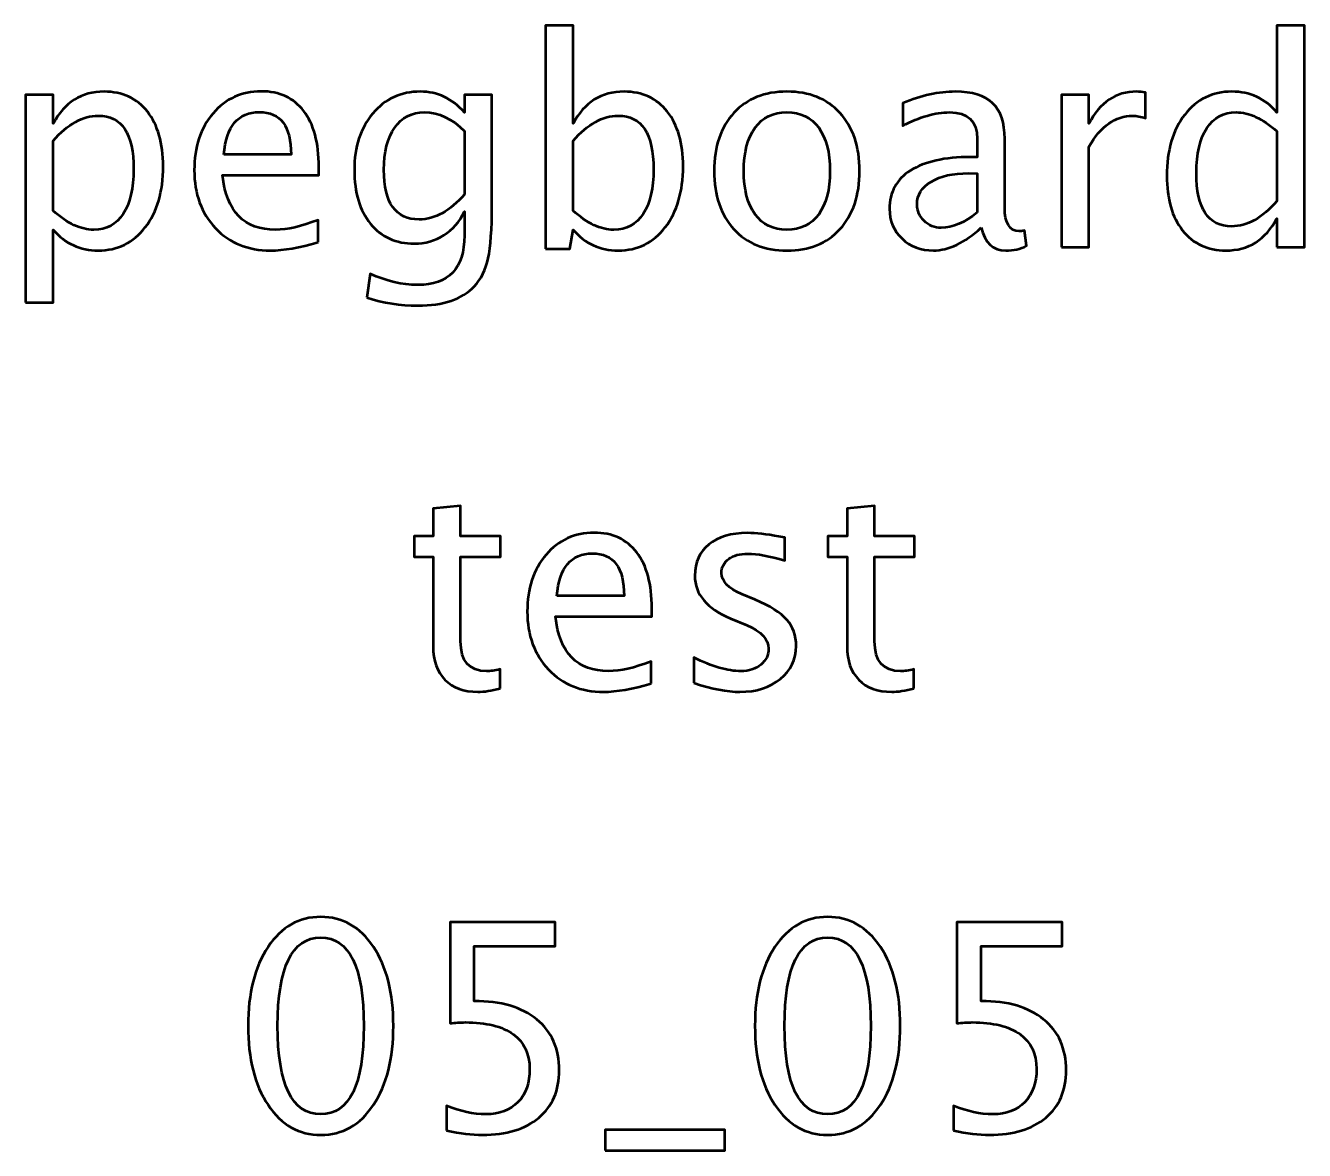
# Model space of a CAD drawing. Header units: centimetres. Extents: x -142 to 94, y -75 to 149.
# Drawn here: x -29.006 to -26.494, y -5.605 to -3.395 of the extents above; entities that cross this region are included whole.
import ezdxf

# ---------------------------------------------------------------- set-up
doc = ezdxf.new("R2010")
doc.units = ezdxf.units.CM
doc.header["$MEASUREMENT"] = 0
doc.layers.add('Layer 1', color=7, linetype='Continuous')

msp = doc.modelspace()

# ---------------------------------------------------------------- linework, layer by layer
at = {"layer": 'Layer 1', "color": 5, "lineweight": 53}
for points, knots in [([(-27.9848, -3.83331), (-27.9848, -3.83331), (-27.9848, -3.39474), (-27.9848, -3.39474), (-27.9848, -3.39474), (-27.9848, -3.39474), (-27.93062, -3.39474), (-27.93062, -3.39474), (-27.93062, -3.39474), (-27.93062, -3.39474), (-27.93062, -3.5873), (-27.93062, -3.5873), (-27.93062, -3.5873), (-27.90842, -3.54544), (-27.87502, -3.52456), (-27.83052, -3.52456), (-27.83052, -3.52456), (-27.79449, -3.52456), (-27.76618, -3.53763), (-27.74548, -3.56388), (-27.74548, -3.56388), (-27.72479, -3.59013), (-27.71444, -3.62597), (-27.71444, -3.67141), (-27.71444, -3.67141), (-27.71444, -3.72089), (-27.7262, -3.76087), (-27.74962, -3.79116), (-27.74962, -3.79116), (-27.77304, -3.82155), (-27.8039, -3.83669), (-27.84209, -3.83669), (-27.84209, -3.83669), (-27.87756, -3.83669), (-27.9071, -3.82315), (-27.93062, -3.79596), (-27.93062, -3.79596), (-27.93062, -3.79596), (-27.9372, -3.83331), (-27.9372, -3.83331), (-27.9372, -3.83331), (-27.9372, -3.83331), (-27.9848, -3.83331), (-27.9848, -3.83331)], [0, 0, 0, 0, 0.0833333, 0.0833333, 0.0833333, 0.0833333, 0.1666667, 0.1666667, 0.1666667, 0.1666667, 0.25, 0.25, 0.25, 0.25, 0.3333333, 0.3333333, 0.3333333, 0.3333333, 0.4166667, 0.4166667, 0.4166667, 0.4166667, 0.5, 0.5, 0.5, 0.5, 0.5833333, 0.5833333, 0.5833333, 0.5833333, 0.6666667, 0.6666667, 0.6666667, 0.6666667, 0.75, 0.75, 0.75, 0.75, 0.8333333, 0.8333333, 0.8333333, 0.8333333, 1, 1, 1, 1]), ([(-26.54775, -3.82992), (-26.54775, -3.82992), (-26.54775, -3.77376), (-26.54775, -3.77376), (-26.54775, -3.77376), (-26.56986, -3.81571), (-26.60316, -3.83669), (-26.64766, -3.83669), (-26.64766, -3.83669), (-26.68378, -3.83669), (-26.71219, -3.82362), (-26.73289, -3.79737), (-26.73289, -3.79737), (-26.75358, -3.77112), (-26.76393, -3.73528), (-26.76393, -3.68984), (-26.76393, -3.68984), (-26.76393, -3.64017), (-26.75217, -3.60019), (-26.72875, -3.5699), (-26.72875, -3.5699), (-26.70523, -3.5397), (-26.67437, -3.52456), (-26.63608, -3.52456), (-26.63608, -3.52456), (-26.60062, -3.52456), (-26.57108, -3.5381), (-26.54775, -3.56529), (-26.54775, -3.56529), (-26.54775, -3.56529), (-26.54775, -3.39474), (-26.54775, -3.39474), (-26.54775, -3.39474), (-26.54775, -3.39474), (-26.49356, -3.39474), (-26.49356, -3.39474), (-26.49356, -3.39474), (-26.49356, -3.39474), (-26.49356, -3.82992), (-26.49356, -3.82992), (-26.49356, -3.82992), (-26.49356, -3.82992), (-26.54775, -3.82992), (-26.54775, -3.82992)], [0, 0, 0, 0, 0.0833333, 0.0833333, 0.0833333, 0.0833333, 0.1666667, 0.1666667, 0.1666667, 0.1666667, 0.25, 0.25, 0.25, 0.25, 0.3333333, 0.3333333, 0.3333333, 0.3333333, 0.4166667, 0.4166667, 0.4166667, 0.4166667, 0.5, 0.5, 0.5, 0.5, 0.5833333, 0.5833333, 0.5833333, 0.5833333, 0.6666667, 0.6666667, 0.6666667, 0.6666667, 0.75, 0.75, 0.75, 0.75, 0.8333333, 0.8333333, 0.8333333, 0.8333333, 1, 1, 1, 1]), ([(-29.00644, -3.93886), (-29.00644, -3.93886), (-29.00644, -3.53077), (-29.00644, -3.53077), (-29.00644, -3.53077), (-29.00644, -3.53077), (-28.95226, -3.53077), (-28.95226, -3.53077), (-28.95226, -3.53077), (-28.95226, -3.53077), (-28.95226, -3.5873), (-28.95226, -3.5873), (-28.95226, -3.5873), (-28.93006, -3.54544), (-28.89666, -3.52456), (-28.85216, -3.52456), (-28.85216, -3.52456), (-28.81613, -3.52456), (-28.78782, -3.53763), (-28.76712, -3.56388), (-28.76712, -3.56388), (-28.74643, -3.59013), (-28.73608, -3.62597), (-28.73608, -3.67141), (-28.73608, -3.67141), (-28.73608, -3.72089), (-28.74784, -3.76087), (-28.77126, -3.79116), (-28.77126, -3.79116), (-28.79468, -3.82155), (-28.82554, -3.83669), (-28.86373, -3.83669), (-28.86373, -3.83669), (-28.8992, -3.83669), (-28.92874, -3.82315), (-28.95226, -3.79596), (-28.95226, -3.79596), (-28.95226, -3.79596), (-28.95226, -3.93886), (-28.95226, -3.93886), (-28.95226, -3.93886), (-28.95226, -3.93886), (-29.00644, -3.93886), (-29.00644, -3.93886)], [0, 0, 0, 0, 0.0833333, 0.0833333, 0.0833333, 0.0833333, 0.1666667, 0.1666667, 0.1666667, 0.1666667, 0.25, 0.25, 0.25, 0.25, 0.3333333, 0.3333333, 0.3333333, 0.3333333, 0.4166667, 0.4166667, 0.4166667, 0.4166667, 0.5, 0.5, 0.5, 0.5, 0.5833333, 0.5833333, 0.5833333, 0.5833333, 0.6666667, 0.6666667, 0.6666667, 0.6666667, 0.75, 0.75, 0.75, 0.75, 0.8333333, 0.8333333, 0.8333333, 0.8333333, 1, 1, 1, 1]), ([(-28.43166, -3.82032), (-28.46806, -3.83124), (-28.4992, -3.83669), (-28.52517, -3.83669), (-28.52517, -3.83669), (-28.56947, -3.83669), (-28.6055, -3.82202), (-28.63326, -3.79276), (-28.63326, -3.79276), (-28.66101, -3.7635), (-28.67493, -3.72559), (-28.67493, -3.67893), (-28.67493, -3.67893), (-28.67493, -3.63368), (-28.6627, -3.59652), (-28.63815, -3.56746), (-28.63815, -3.56746), (-28.61359, -3.53848), (-28.58217, -3.52399), (-28.54389, -3.52399), (-28.54389, -3.52399), (-28.50767, -3.52399), (-28.47963, -3.53688), (-28.45988, -3.56266), (-28.45988, -3.56266), (-28.44012, -3.58843), (-28.43025, -3.62493), (-28.43025, -3.67225), (-28.43025, -3.67225), (-28.43025, -3.67225), (-28.43053, -3.68881), (-28.43053, -3.68881), (-28.43053, -3.68881), (-28.43053, -3.68881), (-28.61962, -3.68881), (-28.61962, -3.68881), (-28.61962, -3.68881), (-28.61171, -3.76031), (-28.57681, -3.79605), (-28.51501, -3.79605), (-28.51501, -3.79605), (-28.49233, -3.79605), (-28.46458, -3.78966), (-28.43166, -3.77686), (-28.43166, -3.77686), (-28.43166, -3.77686), (-28.43166, -3.82032), (-28.43166, -3.82032)], [0, 0, 0, 0, 0.0769231, 0.0769231, 0.0769231, 0.0769231, 0.1538462, 0.1538462, 0.1538462, 0.1538462, 0.2307692, 0.2307692, 0.2307692, 0.2307692, 0.3076923, 0.3076923, 0.3076923, 0.3076923, 0.3846154, 0.3846154, 0.3846154, 0.3846154, 0.4615385, 0.4615385, 0.4615385, 0.4615385, 0.5384615, 0.5384615, 0.5384615, 0.5384615, 0.6153846, 0.6153846, 0.6153846, 0.6153846, 0.6923077, 0.6923077, 0.6923077, 0.6923077, 0.7692308, 0.7692308, 0.7692308, 0.7692308, 0.8461538, 0.8461538, 0.8461538, 0.8461538, 1, 1, 1, 1]), ([(-28.3356, -3.92926), (-28.3356, -3.92926), (-28.32921, -3.88241), (-28.32921, -3.88241), (-28.32921, -3.88241), (-28.29779, -3.89709), (-28.26665, -3.90443), (-28.23589, -3.90443), (-28.23589, -3.90443), (-28.17483, -3.90443), (-28.14426, -3.87206), (-28.14426, -3.80744), (-28.14426, -3.80744), (-28.14426, -3.80744), (-28.14426, -3.7604), (-28.14426, -3.7604), (-28.14426, -3.7604), (-28.15367, -3.78025), (-28.16703, -3.79558), (-28.18443, -3.80659), (-28.18443, -3.80659), (-28.20183, -3.8176), (-28.22121, -3.82315), (-28.24257, -3.82315), (-28.24257, -3.82315), (-28.27878, -3.82315), (-28.30748, -3.81016), (-28.32864, -3.7842), (-28.32864, -3.7842), (-28.34981, -3.75824), (-28.36044, -3.72305), (-28.36044, -3.67865), (-28.36044, -3.67865), (-28.36044, -3.63321), (-28.3484, -3.59615), (-28.32432, -3.56746), (-28.32432, -3.56746), (-28.30014, -3.53886), (-28.269, -3.52456), (-28.23071, -3.52456), (-28.23071, -3.52456), (-28.19722, -3.52456), (-28.16834, -3.5381), (-28.14426, -3.56529), (-28.14426, -3.56529), (-28.14426, -3.56529), (-28.14426, -3.53077), (-28.14426, -3.53077), (-28.14426, -3.53077), (-28.14426, -3.53077), (-28.09007, -3.53077), (-28.09007, -3.53077), (-28.09007, -3.53077), (-28.09007, -3.53077), (-28.09007, -3.74826), (-28.09007, -3.74826), (-28.09007, -3.74826), (-28.09007, -3.79502), (-28.09252, -3.82964), (-28.09741, -3.85212), (-28.09741, -3.85212), (-28.10221, -3.8746), (-28.11143, -3.89304), (-28.12479, -3.90734), (-28.12479, -3.90734), (-28.14849, -3.93246), (-28.18556, -3.94507), (-28.23589, -3.94507), (-28.23589, -3.94507), (-28.27041, -3.94507), (-28.30362, -3.9398), (-28.3356, -3.92926)], [0, 0, 0, 0, 0.0526316, 0.0526316, 0.0526316, 0.0526316, 0.1052632, 0.1052632, 0.1052632, 0.1052632, 0.1578947, 0.1578947, 0.1578947, 0.1578947, 0.2105263, 0.2105263, 0.2105263, 0.2105263, 0.2631579, 0.2631579, 0.2631579, 0.2631579, 0.3157895, 0.3157895, 0.3157895, 0.3157895, 0.3684211, 0.3684211, 0.3684211, 0.3684211, 0.4210526, 0.4210526, 0.4210526, 0.4210526, 0.4736842, 0.4736842, 0.4736842, 0.4736842, 0.5263158, 0.5263158, 0.5263158, 0.5263158, 0.5789474, 0.5789474, 0.5789474, 0.5789474, 0.6315789, 0.6315789, 0.6315789, 0.6315789, 0.6842105, 0.6842105, 0.6842105, 0.6842105, 0.7368421, 0.7368421, 0.7368421, 0.7368421, 0.7894737, 0.7894737, 0.7894737, 0.7894737, 0.8421053, 0.8421053, 0.8421053, 0.8421053, 0.8947368, 0.8947368, 0.8947368, 0.8947368, 1, 1, 1, 1]), ([(-27.51049, -3.83669), (-27.55442, -3.83669), (-27.58923, -3.82268), (-27.61481, -3.79464), (-27.61481, -3.79464), (-27.6405, -3.76661), (-27.65329, -3.72851), (-27.65329, -3.68044), (-27.65329, -3.68044), (-27.65329, -3.63246), (-27.6405, -3.59445), (-27.61481, -3.56651), (-27.61481, -3.56651), (-27.58923, -3.53857), (-27.55442, -3.52456), (-27.51049, -3.52456), (-27.51049, -3.52456), (-27.46655, -3.52456), (-27.43175, -3.53857), (-27.40616, -3.56651), (-27.40616, -3.56651), (-27.38048, -3.59445), (-27.36768, -3.63246), (-27.36768, -3.68044), (-27.36768, -3.68044), (-27.36768, -3.72851), (-27.38048, -3.76661), (-27.40616, -3.79464), (-27.40616, -3.79464), (-27.43175, -3.82268), (-27.46655, -3.83669), (-27.51049, -3.83669)], [0, 0, 0, 0, 0.1111111, 0.1111111, 0.1111111, 0.1111111, 0.2222222, 0.2222222, 0.2222222, 0.2222222, 0.3333333, 0.3333333, 0.3333333, 0.3333333, 0.4444444, 0.4444444, 0.4444444, 0.4444444, 0.5555556, 0.5555556, 0.5555556, 0.5555556, 0.6666667, 0.6666667, 0.6666667, 0.6666667, 0.7777778, 0.7777778, 0.7777778, 0.7777778, 1, 1, 1, 1]), ([(-27.12865, -3.79182), (-27.1612, -3.82174), (-27.19252, -3.83669), (-27.22263, -3.83669), (-27.22263, -3.83669), (-27.24737, -3.83669), (-27.26797, -3.82898), (-27.28424, -3.81346), (-27.28424, -3.81346), (-27.30061, -3.79794), (-27.3088, -3.77837), (-27.3088, -3.75476), (-27.3088, -3.75476), (-27.3088, -3.72211), (-27.29506, -3.69699), (-27.26759, -3.6795), (-27.26759, -3.6795), (-27.24012, -3.662), (-27.20071, -3.65325), (-27.14934, -3.65325), (-27.14934, -3.65325), (-27.14934, -3.65325), (-27.13664, -3.65325), (-27.13664, -3.65325), (-27.13664, -3.65325), (-27.13664, -3.65325), (-27.13664, -3.61722), (-27.13664, -3.61722), (-27.13664, -3.61722), (-27.13664, -3.58251), (-27.15471, -3.5652), (-27.19092, -3.5652), (-27.19092, -3.5652), (-27.21896, -3.5652), (-27.24963, -3.57404), (-27.28283, -3.59173), (-27.28283, -3.59173), (-27.28283, -3.59173), (-27.28283, -3.54714), (-27.28283, -3.54714), (-27.28283, -3.54714), (-27.24633, -3.53208), (-27.2119, -3.52456), (-27.17964, -3.52456), (-27.17964, -3.52456), (-27.14643, -3.52456), (-27.12187, -3.53208), (-27.10616, -3.54723), (-27.10616, -3.54723), (-27.09036, -3.56238), (-27.08246, -3.58571), (-27.08246, -3.61722), (-27.08246, -3.61722), (-27.08246, -3.61722), (-27.08246, -3.7524), (-27.08246, -3.7524), (-27.08246, -3.7524), (-27.08246, -3.78335), (-27.07296, -3.79888), (-27.05386, -3.79888), (-27.05386, -3.79888), (-27.05151, -3.79888), (-27.04803, -3.7985), (-27.04342, -3.79775), (-27.04342, -3.79775), (-27.04342, -3.79775), (-27.03956, -3.82785), (-27.03956, -3.82785), (-27.03956, -3.82785), (-27.05188, -3.83378), (-27.06543, -3.83669), (-27.08029, -3.83669), (-27.08029, -3.83669), (-27.1056, -3.83669), (-27.12169, -3.82174), (-27.12865, -3.79182)], [0, 0, 0, 0, 0.05, 0.05, 0.05, 0.05, 0.1, 0.1, 0.1, 0.1, 0.15, 0.15, 0.15, 0.15, 0.2, 0.2, 0.2, 0.2, 0.25, 0.25, 0.25, 0.25, 0.3, 0.3, 0.3, 0.3, 0.35, 0.35, 0.35, 0.35, 0.4, 0.4, 0.4, 0.4, 0.45, 0.45, 0.45, 0.45, 0.5, 0.5, 0.5, 0.5, 0.55, 0.55, 0.55, 0.55, 0.6, 0.6, 0.6, 0.6, 0.65, 0.65, 0.65, 0.65, 0.7, 0.7, 0.7, 0.7, 0.75, 0.75, 0.75, 0.75, 0.8, 0.8, 0.8, 0.8, 0.85, 0.85, 0.85, 0.85, 0.9, 0.9, 0.9, 0.9, 1, 1, 1, 1]), ([(-26.97117, -3.82992), (-26.97117, -3.82992), (-26.97117, -3.53077), (-26.97117, -3.53077), (-26.97117, -3.53077), (-26.97117, -3.53077), (-26.91699, -3.53077), (-26.91699, -3.53077), (-26.91699, -3.53077), (-26.91699, -3.53077), (-26.91699, -3.5873), (-26.91699, -3.5873), (-26.91699, -3.5873), (-26.89544, -3.54544), (-26.86421, -3.52456), (-26.8232, -3.52456), (-26.8232, -3.52456), (-26.81765, -3.52456), (-26.81181, -3.52503), (-26.80579, -3.52597), (-26.80579, -3.52597), (-26.80579, -3.52597), (-26.80579, -3.57667), (-26.80579, -3.57667), (-26.80579, -3.57667), (-26.8152, -3.57357), (-26.82348, -3.57197), (-26.83063, -3.57197), (-26.83063, -3.57197), (-26.86506, -3.57197), (-26.89385, -3.59229), (-26.91699, -3.63302), (-26.91699, -3.63302), (-26.91699, -3.63302), (-26.91699, -3.82992), (-26.91699, -3.82992), (-26.91699, -3.82992), (-26.91699, -3.82992), (-26.97117, -3.82992), (-26.97117, -3.82992)], [0, 0, 0, 0, 0.0909091, 0.0909091, 0.0909091, 0.0909091, 0.1818182, 0.1818182, 0.1818182, 0.1818182, 0.2727273, 0.2727273, 0.2727273, 0.2727273, 0.3636364, 0.3636364, 0.3636364, 0.3636364, 0.4545455, 0.4545455, 0.4545455, 0.4545455, 0.5454545, 0.5454545, 0.5454545, 0.5454545, 0.6363636, 0.6363636, 0.6363636, 0.6363636, 0.7272727, 0.7272727, 0.7272727, 0.7272727, 0.8181818, 0.8181818, 0.8181818, 0.8181818, 1, 1, 1, 1]), ([(-28.61679, -3.64817), (-28.61679, -3.64817), (-28.48471, -3.64817), (-28.48471, -3.64817), (-28.48471, -3.64817), (-28.48471, -3.59248), (-28.5055, -3.56463), (-28.54699, -3.56463), (-28.54699, -3.56463), (-28.58876, -3.56463), (-28.612, -3.59248), (-28.61679, -3.64817)], [0, 0, 0, 0, 0.25, 0.25, 0.25, 0.25, 0.5, 0.5, 0.5, 0.5, 1, 1, 1, 1]), ([(-28.14426, -3.72644), (-28.14426, -3.72644), (-28.14426, -3.60236), (-28.14426, -3.60236), (-28.14426, -3.60236), (-28.16815, -3.57762), (-28.19421, -3.5652), (-28.22234, -3.5652), (-28.22234, -3.5652), (-28.24736, -3.5652), (-28.26693, -3.57517), (-28.28104, -3.59521), (-28.28104, -3.59521), (-28.29525, -3.61515), (-28.3023, -3.6429), (-28.3023, -3.67827), (-28.3023, -3.67827), (-28.3023, -3.74328), (-28.27925, -3.77573), (-28.23306, -3.77573), (-28.23306, -3.77573), (-28.20164, -3.77573), (-28.17201, -3.75927), (-28.14426, -3.72644)], [0, 0, 0, 0, 0.1428571, 0.1428571, 0.1428571, 0.1428571, 0.2857143, 0.2857143, 0.2857143, 0.2857143, 0.4285714, 0.4285714, 0.4285714, 0.4285714, 0.5714286, 0.5714286, 0.5714286, 0.5714286, 0.7142857, 0.7142857, 0.7142857, 0.7142857, 1, 1, 1, 1]), ([(-27.51058, -3.79605), (-27.48377, -3.79605), (-27.46289, -3.78599), (-27.44802, -3.76576), (-27.44802, -3.76576), (-27.43325, -3.74563), (-27.42582, -3.71713), (-27.42582, -3.68044), (-27.42582, -3.68044), (-27.42582, -3.64384), (-27.43325, -3.61543), (-27.44802, -3.5953), (-27.44802, -3.5953), (-27.46289, -3.57526), (-27.48377, -3.5652), (-27.51058, -3.5652), (-27.51058, -3.5652), (-27.53749, -3.5652), (-27.55837, -3.57526), (-27.57305, -3.5953), (-27.57305, -3.5953), (-27.58782, -3.61543), (-27.59515, -3.64384), (-27.59515, -3.68044), (-27.59515, -3.68044), (-27.59515, -3.71713), (-27.58782, -3.74563), (-27.57305, -3.76576), (-27.57305, -3.76576), (-27.55837, -3.78599), (-27.53749, -3.79605), (-27.51058, -3.79605)], [0, 0, 0, 0, 0.1111111, 0.1111111, 0.1111111, 0.1111111, 0.2222222, 0.2222222, 0.2222222, 0.2222222, 0.3333333, 0.3333333, 0.3333333, 0.3333333, 0.4444444, 0.4444444, 0.4444444, 0.4444444, 0.5555556, 0.5555556, 0.5555556, 0.5555556, 0.6666667, 0.6666667, 0.6666667, 0.6666667, 0.7777778, 0.7777778, 0.7777778, 0.7777778, 1, 1, 1, 1]), ([(-26.54775, -3.60236), (-26.57588, -3.57762), (-26.6025, -3.5652), (-26.62771, -3.5652), (-26.62771, -3.5652), (-26.65255, -3.5652), (-26.67174, -3.57555), (-26.68538, -3.59634), (-26.68538, -3.59634), (-26.69902, -3.61703), (-26.70579, -3.64638), (-26.70579, -3.68439), (-26.70579, -3.68439), (-26.70579, -3.75429), (-26.68265, -3.78928), (-26.63627, -3.78928), (-26.63627, -3.78928), (-26.60617, -3.78928), (-26.57663, -3.77282), (-26.54775, -3.73999), (-26.54775, -3.73999), (-26.54775, -3.73999), (-26.54775, -3.60236), (-26.54775, -3.60236)], [0, 0, 0, 0, 0.1428571, 0.1428571, 0.1428571, 0.1428571, 0.2857143, 0.2857143, 0.2857143, 0.2857143, 0.4285714, 0.4285714, 0.4285714, 0.4285714, 0.5714286, 0.5714286, 0.5714286, 0.5714286, 0.7142857, 0.7142857, 0.7142857, 0.7142857, 1, 1, 1, 1]), ([(-28.95226, -3.75861), (-28.92432, -3.78354), (-28.89769, -3.79605), (-28.87239, -3.79605), (-28.87239, -3.79605), (-28.84746, -3.79605), (-28.82817, -3.78561), (-28.81463, -3.76482), (-28.81463, -3.76482), (-28.80099, -3.74403), (-28.79421, -3.71477), (-28.79421, -3.67696), (-28.79421, -3.67696), (-28.79421, -3.60697), (-28.81736, -3.57197), (-28.86364, -3.57197), (-28.86364, -3.57197), (-28.89393, -3.57197), (-28.92347, -3.58834), (-28.95226, -3.62117), (-28.95226, -3.62117), (-28.95226, -3.62117), (-28.95226, -3.75861), (-28.95226, -3.75861)], [0, 0, 0, 0, 0.1428571, 0.1428571, 0.1428571, 0.1428571, 0.2857143, 0.2857143, 0.2857143, 0.2857143, 0.4285714, 0.4285714, 0.4285714, 0.4285714, 0.5714286, 0.5714286, 0.5714286, 0.5714286, 0.7142857, 0.7142857, 0.7142857, 0.7142857, 1, 1, 1, 1]), ([(-27.93062, -3.75861), (-27.90268, -3.78354), (-27.87605, -3.79605), (-27.85075, -3.79605), (-27.85075, -3.79605), (-27.82582, -3.79605), (-27.80653, -3.78561), (-27.79299, -3.76482), (-27.79299, -3.76482), (-27.77935, -3.74403), (-27.77257, -3.71477), (-27.77257, -3.67696), (-27.77257, -3.67696), (-27.77257, -3.60697), (-27.79572, -3.57197), (-27.842, -3.57197), (-27.842, -3.57197), (-27.87229, -3.57197), (-27.90183, -3.58834), (-27.93062, -3.62117), (-27.93062, -3.62117), (-27.93062, -3.62117), (-27.93062, -3.75861), (-27.93062, -3.75861)], [0, 0, 0, 0, 0.1428571, 0.1428571, 0.1428571, 0.1428571, 0.2857143, 0.2857143, 0.2857143, 0.2857143, 0.4285714, 0.4285714, 0.4285714, 0.4285714, 0.5714286, 0.5714286, 0.5714286, 0.5714286, 0.7142857, 0.7142857, 0.7142857, 0.7142857, 1, 1, 1, 1]), ([(-27.13664, -3.76228), (-27.13664, -3.76228), (-27.13664, -3.68542), (-27.13664, -3.68542), (-27.13664, -3.68542), (-27.13664, -3.68542), (-27.15405, -3.68486), (-27.15405, -3.68486), (-27.15405, -3.68486), (-27.18415, -3.68486), (-27.20842, -3.69041), (-27.22695, -3.70151), (-27.22695, -3.70151), (-27.24539, -3.7127), (-27.25461, -3.72747), (-27.25461, -3.74591), (-27.25461, -3.74591), (-27.25461, -3.7588), (-27.25, -3.76971), (-27.24088, -3.77865), (-27.24088, -3.77865), (-27.23166, -3.78759), (-27.22046, -3.7921), (-27.2072, -3.7921), (-27.2072, -3.7921), (-27.18462, -3.7921), (-27.1611, -3.78213), (-27.13664, -3.76228)], [0, 0, 0, 0, 0.125, 0.125, 0.125, 0.125, 0.25, 0.25, 0.25, 0.25, 0.375, 0.375, 0.375, 0.375, 0.5, 0.5, 0.5, 0.5, 0.625, 0.625, 0.625, 0.625, 0.75, 0.75, 0.75, 0.75, 1, 1, 1, 1]), ([(-28.07418, -4.69718), (-28.09093, -4.70179), (-28.10551, -4.70404), (-28.11783, -4.70404), (-28.11783, -4.70404), (-28.14549, -4.70404), (-28.16703, -4.69614), (-28.18246, -4.68034), (-28.18246, -4.68034), (-28.19798, -4.66453), (-28.2057, -4.64261), (-28.2057, -4.61449), (-28.2057, -4.61449), (-28.2057, -4.61449), (-28.2057, -4.43876), (-28.2057, -4.43876), (-28.2057, -4.43876), (-28.2057, -4.43876), (-28.24314, -4.43876), (-28.24314, -4.43876), (-28.24314, -4.43876), (-28.24314, -4.43876), (-28.24314, -4.39812), (-28.24314, -4.39812), (-28.24314, -4.39812), (-28.24314, -4.39812), (-28.2057, -4.39812), (-28.2057, -4.39812), (-28.2057, -4.39812), (-28.2057, -4.39812), (-28.2057, -4.34402), (-28.2057, -4.34402), (-28.2057, -4.34402), (-28.2057, -4.34402), (-28.15151, -4.33885), (-28.15151, -4.33885), (-28.15151, -4.33885), (-28.15151, -4.33885), (-28.15151, -4.39812), (-28.15151, -4.39812), (-28.15151, -4.39812), (-28.15151, -4.39812), (-28.07305, -4.39812), (-28.07305, -4.39812), (-28.07305, -4.39812), (-28.07305, -4.39812), (-28.07305, -4.43876), (-28.07305, -4.43876), (-28.07305, -4.43876), (-28.07305, -4.43876), (-28.15151, -4.43876), (-28.15151, -4.43876), (-28.15151, -4.43876), (-28.15151, -4.43876), (-28.15151, -4.6047), (-28.15151, -4.6047), (-28.15151, -4.6047), (-28.15151, -4.64384), (-28.13448, -4.6634), (-28.10052, -4.6634), (-28.10052, -4.6634), (-28.09328, -4.6634), (-28.08453, -4.66218), (-28.07418, -4.65983), (-28.07418, -4.65983), (-28.07418, -4.65983), (-28.07418, -4.69718), (-28.07418, -4.69718)], [0, 0, 0, 0, 0.0555556, 0.0555556, 0.0555556, 0.0555556, 0.1111111, 0.1111111, 0.1111111, 0.1111111, 0.1666667, 0.1666667, 0.1666667, 0.1666667, 0.2222222, 0.2222222, 0.2222222, 0.2222222, 0.2777778, 0.2777778, 0.2777778, 0.2777778, 0.3333333, 0.3333333, 0.3333333, 0.3333333, 0.3888889, 0.3888889, 0.3888889, 0.3888889, 0.4444444, 0.4444444, 0.4444444, 0.4444444, 0.5, 0.5, 0.5, 0.5, 0.5555556, 0.5555556, 0.5555556, 0.5555556, 0.6111111, 0.6111111, 0.6111111, 0.6111111, 0.6666667, 0.6666667, 0.6666667, 0.6666667, 0.7222222, 0.7222222, 0.7222222, 0.7222222, 0.7777778, 0.7777778, 0.7777778, 0.7777778, 0.8333333, 0.8333333, 0.8333333, 0.8333333, 0.8888889, 0.8888889, 0.8888889, 0.8888889, 1, 1, 1, 1]), ([(-27.26082, -4.69718), (-27.27757, -4.70179), (-27.29215, -4.70404), (-27.30447, -4.70404), (-27.30447, -4.70404), (-27.33213, -4.70404), (-27.35367, -4.69614), (-27.3691, -4.68034), (-27.3691, -4.68034), (-27.38462, -4.66453), (-27.39234, -4.64261), (-27.39234, -4.61449), (-27.39234, -4.61449), (-27.39234, -4.61449), (-27.39234, -4.43876), (-27.39234, -4.43876), (-27.39234, -4.43876), (-27.39234, -4.43876), (-27.42978, -4.43876), (-27.42978, -4.43876), (-27.42978, -4.43876), (-27.42978, -4.43876), (-27.42978, -4.39812), (-27.42978, -4.39812), (-27.42978, -4.39812), (-27.42978, -4.39812), (-27.39234, -4.39812), (-27.39234, -4.39812), (-27.39234, -4.39812), (-27.39234, -4.39812), (-27.39234, -4.34402), (-27.39234, -4.34402), (-27.39234, -4.34402), (-27.39234, -4.34402), (-27.33815, -4.33885), (-27.33815, -4.33885), (-27.33815, -4.33885), (-27.33815, -4.33885), (-27.33815, -4.39812), (-27.33815, -4.39812), (-27.33815, -4.39812), (-27.33815, -4.39812), (-27.25969, -4.39812), (-27.25969, -4.39812), (-27.25969, -4.39812), (-27.25969, -4.39812), (-27.25969, -4.43876), (-27.25969, -4.43876), (-27.25969, -4.43876), (-27.25969, -4.43876), (-27.33815, -4.43876), (-27.33815, -4.43876), (-27.33815, -4.43876), (-27.33815, -4.43876), (-27.33815, -4.6047), (-27.33815, -4.6047), (-27.33815, -4.6047), (-27.33815, -4.64384), (-27.32112, -4.6634), (-27.28716, -4.6634), (-27.28716, -4.6634), (-27.27992, -4.6634), (-27.27117, -4.66218), (-27.26082, -4.65983), (-27.26082, -4.65983), (-27.26082, -4.65983), (-27.26082, -4.69718), (-27.26082, -4.69718)], [0, 0, 0, 0, 0.0555556, 0.0555556, 0.0555556, 0.0555556, 0.1111111, 0.1111111, 0.1111111, 0.1111111, 0.1666667, 0.1666667, 0.1666667, 0.1666667, 0.2222222, 0.2222222, 0.2222222, 0.2222222, 0.2777778, 0.2777778, 0.2777778, 0.2777778, 0.3333333, 0.3333333, 0.3333333, 0.3333333, 0.3888889, 0.3888889, 0.3888889, 0.3888889, 0.4444444, 0.4444444, 0.4444444, 0.4444444, 0.5, 0.5, 0.5, 0.5, 0.5555556, 0.5555556, 0.5555556, 0.5555556, 0.6111111, 0.6111111, 0.6111111, 0.6111111, 0.6666667, 0.6666667, 0.6666667, 0.6666667, 0.7222222, 0.7222222, 0.7222222, 0.7222222, 0.7777778, 0.7777778, 0.7777778, 0.7777778, 0.8333333, 0.8333333, 0.8333333, 0.8333333, 0.8888889, 0.8888889, 0.8888889, 0.8888889, 1, 1, 1, 1]), ([(-27.77729, -4.68767), (-27.81369, -4.69859), (-27.84483, -4.70404), (-27.8708, -4.70404), (-27.8708, -4.70404), (-27.9151, -4.70404), (-27.95113, -4.68937), (-27.97889, -4.66011), (-27.97889, -4.66011), (-28.00664, -4.63085), (-28.02056, -4.59294), (-28.02056, -4.54628), (-28.02056, -4.54628), (-28.02056, -4.50103), (-28.00833, -4.46387), (-27.98378, -4.43481), (-27.98378, -4.43481), (-27.95922, -4.40583), (-27.9278, -4.39134), (-27.88952, -4.39134), (-27.88952, -4.39134), (-27.8533, -4.39134), (-27.82526, -4.40423), (-27.80551, -4.43001), (-27.80551, -4.43001), (-27.78575, -4.45578), (-27.77588, -4.49228), (-27.77588, -4.5396), (-27.77588, -4.5396), (-27.77588, -4.5396), (-27.77616, -4.55616), (-27.77616, -4.55616), (-27.77616, -4.55616), (-27.77616, -4.55616), (-27.96525, -4.55616), (-27.96525, -4.55616), (-27.96525, -4.55616), (-27.95734, -4.62766), (-27.92244, -4.6634), (-27.86064, -4.6634), (-27.86064, -4.6634), (-27.83796, -4.6634), (-27.81021, -4.65701), (-27.77729, -4.64421), (-27.77729, -4.64421), (-27.77729, -4.64421), (-27.77729, -4.68767), (-27.77729, -4.68767)], [0, 0, 0, 0, 0.0769231, 0.0769231, 0.0769231, 0.0769231, 0.1538462, 0.1538462, 0.1538462, 0.1538462, 0.2307692, 0.2307692, 0.2307692, 0.2307692, 0.3076923, 0.3076923, 0.3076923, 0.3076923, 0.3846154, 0.3846154, 0.3846154, 0.3846154, 0.4615385, 0.4615385, 0.4615385, 0.4615385, 0.5384615, 0.5384615, 0.5384615, 0.5384615, 0.6153846, 0.6153846, 0.6153846, 0.6153846, 0.6923077, 0.6923077, 0.6923077, 0.6923077, 0.7692308, 0.7692308, 0.7692308, 0.7692308, 0.8461538, 0.8461538, 0.8461538, 0.8461538, 1, 1, 1, 1]), ([(-27.69309, -4.68655), (-27.69309, -4.68655), (-27.69309, -4.63687), (-27.69309, -4.63687), (-27.69309, -4.63687), (-27.65762, -4.65456), (-27.62686, -4.6634), (-27.60061, -4.6634), (-27.60061, -4.6634), (-27.585, -4.6634), (-27.57202, -4.65917), (-27.56176, -4.6507), (-27.56176, -4.6507), (-27.55151, -4.64233), (-27.54633, -4.63179), (-27.54633, -4.6191), (-27.54633, -4.6191), (-27.54633, -4.60056), (-27.56073, -4.58523), (-27.58951, -4.57309), (-27.58951, -4.57309), (-27.58951, -4.57309), (-27.62122, -4.55964), (-27.62122, -4.55964), (-27.62122, -4.55964), (-27.66797, -4.54026), (-27.69139, -4.51223), (-27.69139, -4.47582), (-27.69139, -4.47582), (-27.69139, -4.44976), (-27.68218, -4.42926), (-27.66374, -4.4143), (-27.66374, -4.4143), (-27.6453, -4.39934), (-27.61999, -4.39191), (-27.58791, -4.39191), (-27.58791, -4.39191), (-27.57126, -4.39191), (-27.55057, -4.39417), (-27.52601, -4.39878), (-27.52601, -4.39878), (-27.52601, -4.39878), (-27.51473, -4.40094), (-27.51473, -4.40094), (-27.51473, -4.40094), (-27.51473, -4.40094), (-27.51473, -4.44609), (-27.51473, -4.44609), (-27.51473, -4.44609), (-27.54492, -4.43706), (-27.56901, -4.43255), (-27.58697, -4.43255), (-27.58697, -4.43255), (-27.60278, -4.43255), (-27.61529, -4.43603), (-27.62479, -4.4429), (-27.62479, -4.4429), (-27.6342, -4.44976), (-27.6389, -4.45898), (-27.6389, -4.47055), (-27.6389, -4.47055), (-27.6389, -4.48683), (-27.62573, -4.50066), (-27.5993, -4.51185), (-27.5993, -4.51185), (-27.5993, -4.51185), (-27.57324, -4.52286), (-27.57324, -4.52286), (-27.57324, -4.52286), (-27.5437, -4.53528), (-27.52282, -4.54845), (-27.51059, -4.56227), (-27.51059, -4.56227), (-27.49826, -4.5761), (-27.49215, -4.59341), (-27.49215, -4.61411), (-27.49215, -4.61411), (-27.49215, -4.64036), (-27.5025, -4.6619), (-27.52329, -4.67874), (-27.52329, -4.67874), (-27.54398, -4.69558), (-27.57051, -4.70404), (-27.60278, -4.70404), (-27.60278, -4.70404), (-27.62761, -4.70404), (-27.65762, -4.69821), (-27.69309, -4.68655)], [0, 0, 0, 0, 0.0434783, 0.0434783, 0.0434783, 0.0434783, 0.0869565, 0.0869565, 0.0869565, 0.0869565, 0.1304348, 0.1304348, 0.1304348, 0.1304348, 0.173913, 0.173913, 0.173913, 0.173913, 0.2173913, 0.2173913, 0.2173913, 0.2173913, 0.2608696, 0.2608696, 0.2608696, 0.2608696, 0.3043478, 0.3043478, 0.3043478, 0.3043478, 0.3478261, 0.3478261, 0.3478261, 0.3478261, 0.3913043, 0.3913043, 0.3913043, 0.3913043, 0.4347826, 0.4347826, 0.4347826, 0.4347826, 0.4782609, 0.4782609, 0.4782609, 0.4782609, 0.5217391, 0.5217391, 0.5217391, 0.5217391, 0.5652174, 0.5652174, 0.5652174, 0.5652174, 0.6086957, 0.6086957, 0.6086957, 0.6086957, 0.6521739, 0.6521739, 0.6521739, 0.6521739, 0.6956522, 0.6956522, 0.6956522, 0.6956522, 0.7391304, 0.7391304, 0.7391304, 0.7391304, 0.7826087, 0.7826087, 0.7826087, 0.7826087, 0.826087, 0.826087, 0.826087, 0.826087, 0.8695652, 0.8695652, 0.8695652, 0.8695652, 0.9130435, 0.9130435, 0.9130435, 0.9130435, 1, 1, 1, 1]), ([(-27.96242, -4.51552), (-27.96242, -4.51552), (-27.83034, -4.51552), (-27.83034, -4.51552), (-27.83034, -4.51552), (-27.83034, -4.45983), (-27.85113, -4.43198), (-27.89262, -4.43198), (-27.89262, -4.43198), (-27.93439, -4.43198), (-27.95763, -4.45983), (-27.96242, -4.51552)], [0, 0, 0, 0, 0.25, 0.25, 0.25, 0.25, 0.5, 0.5, 0.5, 0.5, 1, 1, 1, 1]), ([(-28.42648, -5.57478), (-28.46928, -5.57478), (-28.50381, -5.55512), (-28.52996, -5.51589), (-28.52996, -5.51589), (-28.5562, -5.47666), (-28.56928, -5.42492), (-28.56928, -5.36057), (-28.56928, -5.36057), (-28.56928, -5.29623), (-28.5562, -5.24449), (-28.52996, -5.20526), (-28.52996, -5.20526), (-28.50381, -5.16603), (-28.46928, -5.14637), (-28.42648, -5.14637), (-28.42648, -5.14637), (-28.38349, -5.14637), (-28.34896, -5.16594), (-28.32281, -5.20507), (-28.32281, -5.20507), (-28.29675, -5.24421), (-28.28367, -5.29604), (-28.28367, -5.36057), (-28.28367, -5.36057), (-28.28367, -5.42492), (-28.29675, -5.47666), (-28.32281, -5.51589), (-28.32281, -5.51589), (-28.34896, -5.55512), (-28.38349, -5.57478), (-28.42648, -5.57478)], [0, 0, 0, 0, 0.1111111, 0.1111111, 0.1111111, 0.1111111, 0.2222222, 0.2222222, 0.2222222, 0.2222222, 0.3333333, 0.3333333, 0.3333333, 0.3333333, 0.4444444, 0.4444444, 0.4444444, 0.4444444, 0.5555556, 0.5555556, 0.5555556, 0.5555556, 0.6666667, 0.6666667, 0.6666667, 0.6666667, 0.7777778, 0.7777778, 0.7777778, 0.7777778, 1, 1, 1, 1]), ([(-27.43044, -5.57478), (-27.47324, -5.57478), (-27.50777, -5.55512), (-27.53392, -5.51589), (-27.53392, -5.51589), (-27.56016, -5.47666), (-27.57324, -5.42492), (-27.57324, -5.36057), (-27.57324, -5.36057), (-27.57324, -5.29623), (-27.56016, -5.24449), (-27.53392, -5.20526), (-27.53392, -5.20526), (-27.50777, -5.16603), (-27.47324, -5.14637), (-27.43044, -5.14637), (-27.43044, -5.14637), (-27.38745, -5.14637), (-27.35292, -5.16594), (-27.32677, -5.20507), (-27.32677, -5.20507), (-27.30071, -5.24421), (-27.28763, -5.29604), (-27.28763, -5.36057), (-27.28763, -5.36057), (-27.28763, -5.42492), (-27.30071, -5.47666), (-27.32677, -5.51589), (-27.32677, -5.51589), (-27.35292, -5.55512), (-27.38745, -5.57478), (-27.43044, -5.57478)], [0, 0, 0, 0, 0.1111111, 0.1111111, 0.1111111, 0.1111111, 0.2222222, 0.2222222, 0.2222222, 0.2222222, 0.3333333, 0.3333333, 0.3333333, 0.3333333, 0.4444444, 0.4444444, 0.4444444, 0.4444444, 0.5555556, 0.5555556, 0.5555556, 0.5555556, 0.6666667, 0.6666667, 0.6666667, 0.6666667, 0.7777778, 0.7777778, 0.7777778, 0.7777778, 1, 1, 1, 1]), ([(-28.17907, -5.56631), (-28.17907, -5.56631), (-28.17907, -5.51777), (-28.17907, -5.51777), (-28.17907, -5.51777), (-28.15207, -5.52868), (-28.12648, -5.53414), (-28.10202, -5.53414), (-28.10202, -5.53414), (-28.07531, -5.53414), (-28.05423, -5.52624), (-28.0389, -5.51043), (-28.0389, -5.51043), (-28.02357, -5.49463), (-28.01595, -5.4729), (-28.01595, -5.44524), (-28.01595, -5.44524), (-28.01595, -5.41551), (-28.02676, -5.39275), (-28.0484, -5.37704), (-28.0484, -5.37704), (-28.07004, -5.36133), (-28.10136, -5.35352), (-28.14229, -5.35352), (-28.14229, -5.35352), (-28.15179, -5.35352), (-28.16185, -5.35418), (-28.1723, -5.35549), (-28.1723, -5.35549), (-28.1723, -5.35549), (-28.1723, -5.15653), (-28.1723, -5.15653), (-28.1723, -5.15653), (-28.1723, -5.15653), (-27.96571, -5.15653), (-27.96571, -5.15653), (-27.96571, -5.15653), (-27.96571, -5.15653), (-27.96571, -5.20394), (-27.96571, -5.20394), (-27.96571, -5.20394), (-27.96571, -5.20394), (-28.12488, -5.20394), (-28.12488, -5.20394), (-28.12488, -5.20394), (-28.12488, -5.20394), (-28.12488, -5.31175), (-28.12488, -5.31175), (-28.12488, -5.31175), (-28.07239, -5.31175), (-28.03147, -5.32379), (-28.00202, -5.34788), (-28.00202, -5.34788), (-27.97258, -5.37186), (-27.95781, -5.40517), (-27.95781, -5.44778), (-27.95781, -5.44778), (-27.95781, -5.48748), (-27.97117, -5.51852), (-27.99788, -5.54101), (-27.99788, -5.54101), (-28.0246, -5.56349), (-28.06148, -5.57478), (-28.10851, -5.57478), (-28.10851, -5.57478), (-28.12949, -5.57478), (-28.15301, -5.57196), (-28.17907, -5.56631)], [0, 0, 0, 0, 0.0555556, 0.0555556, 0.0555556, 0.0555556, 0.1111111, 0.1111111, 0.1111111, 0.1111111, 0.1666667, 0.1666667, 0.1666667, 0.1666667, 0.2222222, 0.2222222, 0.2222222, 0.2222222, 0.2777778, 0.2777778, 0.2777778, 0.2777778, 0.3333333, 0.3333333, 0.3333333, 0.3333333, 0.3888889, 0.3888889, 0.3888889, 0.3888889, 0.4444444, 0.4444444, 0.4444444, 0.4444444, 0.5, 0.5, 0.5, 0.5, 0.5555556, 0.5555556, 0.5555556, 0.5555556, 0.6111111, 0.6111111, 0.6111111, 0.6111111, 0.6666667, 0.6666667, 0.6666667, 0.6666667, 0.7222222, 0.7222222, 0.7222222, 0.7222222, 0.7777778, 0.7777778, 0.7777778, 0.7777778, 0.8333333, 0.8333333, 0.8333333, 0.8333333, 0.8888889, 0.8888889, 0.8888889, 0.8888889, 1, 1, 1, 1]), ([(-27.18303, -5.56631), (-27.18303, -5.56631), (-27.18303, -5.51777), (-27.18303, -5.51777), (-27.18303, -5.51777), (-27.15603, -5.52868), (-27.13044, -5.53414), (-27.10598, -5.53414), (-27.10598, -5.53414), (-27.07927, -5.53414), (-27.05819, -5.52624), (-27.04286, -5.51043), (-27.04286, -5.51043), (-27.02753, -5.49463), (-27.01991, -5.4729), (-27.01991, -5.44524), (-27.01991, -5.44524), (-27.01991, -5.41551), (-27.03072, -5.39275), (-27.05236, -5.37704), (-27.05236, -5.37704), (-27.074, -5.36133), (-27.10532, -5.35352), (-27.14625, -5.35352), (-27.14625, -5.35352), (-27.15575, -5.35352), (-27.16581, -5.35418), (-27.17626, -5.35549), (-27.17626, -5.35549), (-27.17626, -5.35549), (-27.17626, -5.15653), (-27.17626, -5.15653), (-27.17626, -5.15653), (-27.17626, -5.15653), (-26.96967, -5.15653), (-26.96967, -5.15653), (-26.96967, -5.15653), (-26.96967, -5.15653), (-26.96967, -5.20394), (-26.96967, -5.20394), (-26.96967, -5.20394), (-26.96967, -5.20394), (-27.12884, -5.20394), (-27.12884, -5.20394), (-27.12884, -5.20394), (-27.12884, -5.20394), (-27.12884, -5.31175), (-27.12884, -5.31175), (-27.12884, -5.31175), (-27.07635, -5.31175), (-27.03543, -5.32379), (-27.00598, -5.34788), (-27.00598, -5.34788), (-26.97654, -5.37186), (-26.96177, -5.40517), (-26.96177, -5.44778), (-26.96177, -5.44778), (-26.96177, -5.48748), (-26.97513, -5.51852), (-27.00184, -5.54101), (-27.00184, -5.54101), (-27.02856, -5.56349), (-27.06544, -5.57478), (-27.11247, -5.57478), (-27.11247, -5.57478), (-27.13345, -5.57478), (-27.15697, -5.57196), (-27.18303, -5.56631)], [0, 0, 0, 0, 0.0555556, 0.0555556, 0.0555556, 0.0555556, 0.1111111, 0.1111111, 0.1111111, 0.1111111, 0.1666667, 0.1666667, 0.1666667, 0.1666667, 0.2222222, 0.2222222, 0.2222222, 0.2222222, 0.2777778, 0.2777778, 0.2777778, 0.2777778, 0.3333333, 0.3333333, 0.3333333, 0.3333333, 0.3888889, 0.3888889, 0.3888889, 0.3888889, 0.4444444, 0.4444444, 0.4444444, 0.4444444, 0.5, 0.5, 0.5, 0.5, 0.5555556, 0.5555556, 0.5555556, 0.5555556, 0.6111111, 0.6111111, 0.6111111, 0.6111111, 0.6666667, 0.6666667, 0.6666667, 0.6666667, 0.7222222, 0.7222222, 0.7222222, 0.7222222, 0.7777778, 0.7777778, 0.7777778, 0.7777778, 0.8333333, 0.8333333, 0.8333333, 0.8333333, 0.8888889, 0.8888889, 0.8888889, 0.8888889, 1, 1, 1, 1]), ([(-28.42657, -5.53414), (-28.37003, -5.53414), (-28.34181, -5.47629), (-28.34181, -5.36057), (-28.34181, -5.36057), (-28.34181, -5.24486), (-28.37003, -5.18701), (-28.42657, -5.18701), (-28.42657, -5.18701), (-28.48292, -5.18701), (-28.51114, -5.24486), (-28.51114, -5.36057), (-28.51114, -5.36057), (-28.51114, -5.47629), (-28.48292, -5.53414), (-28.42657, -5.53414)], [0, 0, 0, 0, 0.2, 0.2, 0.2, 0.2, 0.4, 0.4, 0.4, 0.4, 0.6, 0.6, 0.6, 0.6, 1, 1, 1, 1]), ([(-27.43053, -5.53414), (-27.37399, -5.53414), (-27.34577, -5.47629), (-27.34577, -5.36057), (-27.34577, -5.36057), (-27.34577, -5.24486), (-27.37399, -5.18701), (-27.43053, -5.18701), (-27.43053, -5.18701), (-27.48688, -5.18701), (-27.5151, -5.24486), (-27.5151, -5.36057), (-27.5151, -5.36057), (-27.5151, -5.47629), (-27.48688, -5.53414), (-27.43053, -5.53414)], [0, 0, 0, 0, 0.2, 0.2, 0.2, 0.2, 0.4, 0.4, 0.4, 0.4, 0.6, 0.6, 0.6, 0.6, 1, 1, 1, 1]), ([(-27.86731, -5.60526), (-27.86731, -5.60526), (-27.86731, -5.56462), (-27.86731, -5.56462), (-27.86731, -5.56462), (-27.86731, -5.56462), (-27.63251, -5.56462), (-27.63251, -5.56462), (-27.63251, -5.56462), (-27.63251, -5.56462), (-27.63251, -5.60526), (-27.63251, -5.60526), (-27.63251, -5.60526), (-27.63251, -5.60526), (-27.86731, -5.60526), (-27.86731, -5.60526)], [0, 0, 0, 0, 0.2, 0.2, 0.2, 0.2, 0.4, 0.4, 0.4, 0.4, 0.6, 0.6, 0.6, 0.6, 1, 1, 1, 1])]:
    msp.add_open_spline(points, degree=3, knots=knots, dxfattribs=at)

doc.saveas('drawing.dxf')
